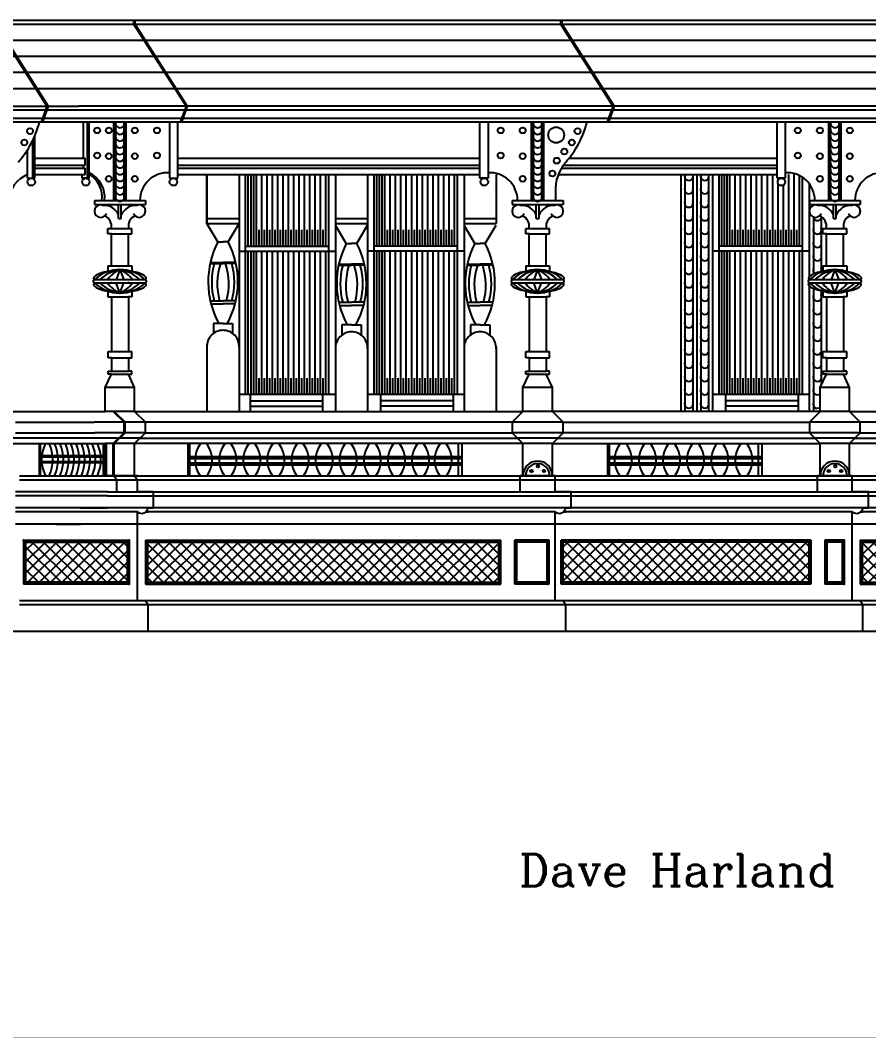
# Model space of a CAD drawing. Extents: x -1098 to 117, y 0 to 1563.
# Drawn here: x -496.6 to -179.8, y 119.2 to 499 of the extents above; entities that cross this region are included whole.
import ezdxf
from ezdxf.enums import TextEntityAlignment as Align

# ---------------------------------------------------------------- set-up
doc = ezdxf.new("R2010")
doc.units = 0
doc.header["$LTSCALE"] = 48
doc.header["$MEASUREMENT"] = 0
doc.layers.get('0').update_dxf_attribs({"linetype": 'CONTINUOUS'})
doc.layers.add('19', color=7, linetype='CONTINUOUS')
doc.layers.add('24', color=7, linetype='CONTINUOUS')
doc.styles.get("Standard").update_dxf_attribs({"font": 'complex', "height": 12})

# ---------------------------------------------------------------- blocks, each defined once
blk = doc.blocks.new('1', base_point=(632.96, 214.95))
for centre, radius, start, end in [((632.54, 223.85), 8.91, 272.727, 308.3885), ((637.61, 217.41), 0.708, 309.9427, 56.7722)]:
    blk.add_arc(centre, radius, start, end)
blk = doc.blocks.new('*X0')
for p, q in [((593.25, 109.59), (604.91, 121.25)), ((593.25, 113.83), (600.67, 121.25)), ((593.25, 118.07), (596.43, 121.25)), ((606.51, 106.25), (593.25, 119.51)), ((594.15, 106.25), (609.15, 121.25)), ((610.76, 106.25), (595.76, 121.25)), ((598.4, 106.25), (613.4, 121.25)), ((615, 106.25), (600, 121.25)), ((602.64, 106.25), (617.64, 121.25)), ((619.24, 106.25), (604.24, 121.25)), ((606.88, 106.25), (621.88, 121.25)), ((623.48, 106.25), (608.48, 121.25)), ((611.12, 106.25), (626.12, 121.25)), ((627.73, 106.25), (612.73, 121.25)), ((615.37, 106.25), (630.37, 121.25)), ((631.97, 106.25), (616.97, 121.25)), ((619.61, 106.25), (631.25, 117.89)), ((631.25, 111.21), (621.21, 121.25)), ((631.25, 115.45), (625.45, 121.25)), ((631.25, 119.7), (629.7, 121.25)), ((602.27, 106.25), (593.25, 115.27)), ((598.03, 106.25), (593.25, 111.03)), ((623.85, 106.25), (631.25, 113.65)), ((593.79, 106.25), (593.25, 106.79)), ((628.09, 106.25), (631.25, 109.41))]:
    blk.add_line(p, q)
blk = doc.blocks.new('*X1')
for p, q in [((653.18, 106.25), (638.18, 121.25)), ((638.75, 108.42), (651.58, 121.25)), ((638.75, 112.66), (647.34, 121.25)), ((638.75, 116.91), (643.09, 121.25)), ((638.75, 121.15), (638.85, 121.25)), ((640.82, 106.25), (655.82, 121.25)), ((657.43, 106.25), (642.43, 121.25)), ((645.07, 106.25), (660.07, 121.25)), ((661.67, 106.25), (646.67, 121.25)), ((649.31, 106.25), (664.31, 121.25)), ((665.91, 106.25), (650.91, 121.25)), ((653.55, 106.25), (668.55, 121.25)), ((670.15, 106.25), (655.15, 121.25)), ((657.79, 106.25), (672.79, 121.25)), ((674.4, 106.25), (659.4, 121.25)), ((662.04, 106.25), (677.04, 121.25)), ((678.64, 106.25), (663.64, 121.25)), ((666.28, 106.25), (681.28, 121.25)), ((682.88, 106.25), (667.88, 121.25)), ((670.52, 106.25), (685.52, 121.25)), ((687.12, 106.25), (672.12, 121.25)), ((674.76, 106.25), (689.76, 121.25)), ((691.37, 106.25), (676.37, 121.25)), ((679.01, 106.25), (694.01, 121.25)), ((695.61, 106.25), (680.61, 121.25)), ((683.25, 106.25), (698.25, 121.25)), ((699.85, 106.25), (684.85, 121.25)), ((687.49, 106.25), (702.49, 121.25)), ((704.09, 106.25), (689.09, 121.25)), ((691.73, 106.25), (706.73, 121.25)), ((708.34, 106.25), (693.34, 121.25)), ((695.98, 106.25), (710.98, 121.25)), ((712.58, 106.25), (697.58, 121.25)), ((700.22, 106.25), (715.22, 121.25)), ((716.82, 106.25), (701.82, 121.25)), ((704.46, 106.25), (719.46, 121.25)), ((721.06, 106.25), (706.06, 121.25)), ((708.7, 106.25), (723.7, 121.25)), ((725.31, 106.25), (710.31, 121.25)), ((712.95, 106.25), (727.95, 121.25)), ((729.55, 106.25), (714.55, 121.25)), ((717.19, 106.25), (732.19, 121.25)), ((733.79, 106.25), (718.79, 121.25)), ((721.43, 106.25), (736.43, 121.25)), ((738.04, 106.25), (723.04, 121.25)), ((725.68, 106.25), (740.68, 121.25)), ((742.28, 106.25), (727.28, 121.25)), ((729.92, 106.25), (744.92, 121.25)), ((746.52, 106.25), (731.52, 121.25)), ((734.16, 106.25), (749.16, 121.25)), ((750.76, 106.25), (735.76, 121.25)), ((738.4, 106.25), (753.4, 121.25)), ((755.01, 106.25), (740.01, 121.25)), ((742.65, 106.25), (757.65, 121.25)), ((759.25, 106.25), (744.25, 121.25)), ((746.89, 106.25), (761.89, 121.25)), ((763.49, 106.25), (748.49, 121.25)), ((751.13, 106.25), (766.13, 121.25)), ((767.73, 106.25), (752.73, 121.25)), ((755.37, 106.25), (770.37, 121.25)), ((770, 108.23), (756.98, 121.25)), ((770, 112.47), (761.22, 121.25)), ((770, 116.71), (765.46, 121.25)), ((770, 120.95), (769.7, 121.25)), ((648.94, 106.25), (638.75, 116.44)), ((759.62, 106.25), (770, 116.63)), ((644.7, 106.25), (638.75, 112.2)), ((763.86, 106.25), (770, 112.39)), ((640.45, 106.25), (638.75, 107.95)), ((768.1, 106.25), (770, 108.15))]:
    blk.add_line(p, q)
blk = doc.blocks.new('*X2')
for p, q in [((793.56, 106.25), (808.56, 121.25)), ((794, 110.93), (804.32, 121.25)), ((794, 115.18), (800.07, 121.25)), ((794, 119.42), (795.83, 121.25)), ((805.92, 106.25), (794, 118.17)), ((810.16, 106.25), (795.16, 121.25)), ((797.8, 106.25), (812.8, 121.25)), ((814.4, 106.25), (799.4, 121.25)), ((802.04, 106.25), (817.04, 121.25)), ((818.65, 106.25), (803.65, 121.25)), ((806.29, 106.25), (821.29, 121.25)), ((822.89, 106.25), (807.89, 121.25)), ((810.53, 106.25), (825.53, 121.25)), ((827.13, 106.25), (812.13, 121.25)), ((814.77, 106.25), (829.77, 121.25)), ((831.37, 106.25), (816.37, 121.25)), ((819.01, 106.25), (834.01, 121.25)), ((835.62, 106.25), (820.62, 121.25)), ((823.26, 106.25), (838.26, 121.25)), ((839.86, 106.25), (824.86, 121.25)), ((827.5, 106.25), (842.5, 121.25)), ((844.1, 106.25), (829.1, 121.25)), ((831.74, 106.25), (846.74, 121.25)), ((848.34, 106.25), (833.34, 121.25)), ((835.98, 106.25), (850.98, 121.25)), ((852.59, 106.25), (837.59, 121.25)), ((840.23, 106.25), (855.23, 121.25)), ((856.83, 106.25), (841.83, 121.25)), ((844.47, 106.25), (859.47, 121.25)), ((861.07, 106.25), (846.07, 121.25)), ((848.71, 106.25), (863.71, 121.25)), ((865.31, 106.25), (850.31, 121.25)), ((852.95, 106.25), (867.95, 121.25)), ((869.56, 106.25), (854.56, 121.25)), ((857.2, 106.25), (872.2, 121.25)), ((873.8, 106.25), (858.8, 121.25)), ((861.44, 106.25), (876.44, 121.25)), ((878.04, 106.25), (863.04, 121.25)), ((865.68, 106.25), (880.68, 121.25)), ((882.29, 106.25), (867.29, 121.25)), ((869.93, 106.25), (884.93, 121.25)), ((886.53, 106.25), (871.53, 121.25)), ((874.17, 106.25), (885.81, 117.89)), ((885.81, 111.21), (875.77, 121.25)), ((885.81, 115.45), (880.01, 121.25)), ((885.81, 119.69), (884.26, 121.25)), ((801.68, 106.25), (794, 113.93)), ((878.41, 106.25), (885.81, 113.65)), ((797.43, 106.25), (794, 109.68)), ((882.65, 106.25), (885.81, 109.41))]:
    blk.add_line(p, q)
blk = doc.blocks.new('*X3')
for p, q in [((920.47, 106.25), (905.47, 121.25)), ((905.75, 108.13), (918.87, 121.25)), ((905.75, 112.38), (914.62, 121.25)), ((905.75, 116.62), (910.38, 121.25)), ((905.75, 120.86), (906.14, 121.25)), ((908.11, 106.25), (923.11, 121.25)), ((924.71, 106.25), (909.71, 121.25)), ((912.35, 106.25), (927.35, 121.25)), ((928.95, 106.25), (913.95, 121.25)), ((916.59, 106.25), (931.59, 121.25)), ((933.2, 106.25), (918.2, 121.25)), ((920.84, 106.25), (935.84, 121.25)), ((937.44, 106.25), (922.44, 121.25)), ((925.08, 106.25), (940.08, 121.25)), ((941.68, 106.25), (926.68, 121.25)), ((929.32, 106.25), (944.32, 121.25)), ((945.92, 106.25), (930.92, 121.25)), ((933.56, 106.25), (948.56, 121.25)), ((950.17, 106.25), (935.17, 121.25)), ((937.81, 106.25), (952.81, 121.25)), ((954.41, 106.25), (939.41, 121.25)), ((942.05, 106.25), (957.05, 121.25)), ((958.65, 106.25), (943.65, 121.25)), ((946.29, 106.25), (961.29, 121.25)), ((962.9, 106.25), (947.9, 121.25)), ((950.54, 106.25), (965.54, 121.25)), ((967.14, 106.25), (952.14, 121.25)), ((954.78, 106.25), (969.78, 121.25)), ((971.38, 106.25), (956.38, 121.25)), ((959.02, 106.25), (974.02, 121.25)), ((975.62, 106.25), (960.62, 121.25)), ((963.26, 106.25), (978.26, 121.25)), ((979.87, 106.25), (964.87, 121.25)), ((967.51, 106.25), (982.51, 121.25)), ((982.33, 108.03), (969.11, 121.25)), ((982.33, 112.27), (973.35, 121.25)), ((982.33, 116.52), (977.59, 121.25)), ((982.33, 120.76), (981.84, 121.25)), ((916.23, 106.25), (905.75, 116.73)), ((971.75, 106.25), (982.33, 116.83)), ((911.98, 106.25), (905.75, 112.48)), ((975.99, 106.25), (982.33, 112.59)), ((907.74, 106.25), (905.75, 108.24)), ((980.23, 106.25), (982.33, 108.34))]:
    blk.add_line(p, q)
blk = doc.blocks.new('CAR8')
at = {"layer": '19'}
for p, q in [((675.45, 231.76), (675.45, 258.49)), ((676.45, 231.76), (676.45, 258.49)), ((677.45, 231.76), (677.45, 258.49)), ((678.45, 231.76), (678.45, 258.49)), ((679.45, 231.76), (679.45, 258.49)), ((681.45, 231.76), (681.45, 258.49)), ((683.45, 231.76), (683.45, 258.49)), ((685.45, 231.76), (685.45, 258.49)), ((687.45, 231.76), (687.45, 258.49)), ((689.45, 231.76), (689.45, 258.49)), ((691.45, 231.76), (691.45, 258.49)), ((693.45, 231.76), (693.45, 258.49)), ((695.45, 231.76), (695.45, 258.49)), ((697.45, 231.76), (697.45, 258.49)), ((699.45, 231.76), (699.45, 258.49)), ((701.45, 231.76), (701.45, 258.49)), ((703.45, 231.76), (703.45, 258.49)), ((705.45, 231.76), (705.45, 258.49)), ((723.45, 231.76), (723.45, 258.49)), ((724.45, 231.76), (724.45, 258.49)), ((725.45, 231.76), (725.45, 258.49)), ((726.45, 231.76), (726.45, 258.49)), ((727.45, 231.76), (727.45, 258.49)), ((729.45, 231.76), (729.45, 258.49)), ((731.45, 231.76), (731.45, 258.49)), ((733.45, 231.76), (733.45, 258.49)), ((735.45, 231.76), (735.45, 258.49)), ((737.45, 231.76), (737.45, 258.49)), ((739.45, 231.76), (739.45, 258.49)), ((741.45, 231.76), (741.45, 258.49)), ((743.45, 231.76), (743.45, 258.49)), ((745.45, 231.76), (745.45, 258.49)), ((747.45, 231.76), (747.45, 258.49)), ((749.45, 231.76), (749.45, 258.49)), ((751.45, 231.76), (751.45, 258.49)), ((753.45, 231.76), (753.45, 258.49)), ((852.28, 231.76), (852.28, 258.49)), ((853.28, 231.76), (853.28, 258.49)), ((854.28, 231.76), (854.28, 258.49)), ((855.28, 231.76), (855.28, 258.49)), ((856.28, 231.76), (856.28, 258.49)), ((858.28, 231.76), (858.28, 258.49)), ((860.28, 231.76), (860.28, 258.49)), ((862.28, 231.76), (862.28, 258.49)), ((864.28, 231.76), (864.28, 258.49)), ((866.28, 231.76), (866.28, 258.49)), ((868.28, 231.76), (868.28, 258.49)), ((870.28, 231.76), (870.28, 258.49)), ((872.28, 231.76), (872.28, 258.49)), ((878.28, 231.76), (878.28, 258.49)), ((880.28, 231.76), (880.28, 258.49)), ((874.28, 256.35), (874.28, 257.11)), ((874.28, 231.76), (874.28, 255.08)), ((876.28, 256.92), (876.28, 257.11)), ((876.28, 231.76), (876.28, 254.5)), ((882.28, 231.76), (882.28, 258.05)), ((676.45, 231.76), (676.45, 237.76)), ((678.45, 231.76), (678.45, 237.76)), ((680.45, 231.76), (680.45, 237.76)), ((682.45, 231.76), (682.45, 237.76)), ((684.45, 231.76), (684.45, 237.76)), ((686.45, 231.76), (686.45, 237.76)), ((688.45, 231.76), (688.45, 237.76)), ((690.45, 231.76), (690.45, 237.76)), ((692.45, 231.76), (692.45, 237.76)), ((694.45, 231.76), (694.45, 237.76)), ((696.45, 231.76), (696.45, 237.76)), ((698.45, 231.76), (698.45, 237.76)), ((700.45, 231.76), (700.45, 237.76)), ((702.45, 231.76), (702.45, 237.76)), ((704.45, 231.76), (704.45, 237.76)), ((724.45, 231.76), (724.45, 237.76)), ((726.45, 231.76), (726.45, 237.76)), ((728.45, 231.76), (728.45, 237.76)), ((730.45, 231.76), (730.45, 237.76)), ((732.45, 231.76), (732.45, 237.76)), ((734.45, 231.76), (734.45, 237.76)), ((736.45, 231.76), (736.45, 237.76)), ((738.45, 231.76), (738.45, 237.76)), ((740.45, 231.76), (740.45, 237.76)), ((742.45, 231.76), (742.45, 237.76)), ((744.45, 231.76), (744.45, 237.76)), ((746.45, 231.76), (746.45, 237.76)), ((748.45, 231.76), (748.45, 237.76)), ((750.45, 231.76), (750.45, 237.76)), ((752.45, 231.76), (752.45, 237.76)), ((853.28, 231.76), (853.28, 237.76)), ((855.28, 231.76), (855.28, 237.76)), ((857.28, 231.76), (857.28, 237.76)), ((859.28, 231.76), (859.28, 237.76)), ((861.28, 231.76), (861.28, 237.76)), ((863.28, 231.76), (863.28, 237.76)), ((865.28, 231.76), (865.28, 237.76)), ((867.28, 231.76), (867.28, 237.76)), ((869.28, 231.76), (869.28, 237.76)), ((871.28, 231.76), (871.28, 237.76)), ((873.28, 231.76), (873.28, 237.76)), ((875.28, 231.76), (875.28, 237.76)), ((877.28, 231.76), (877.28, 237.76)), ((879.28, 231.76), (879.28, 237.76)), ((881.28, 231.76), (881.28, 237.76)), ((675.45, 176.45), (675.45, 229.79)), ((676.45, 176.45), (676.45, 229.79)), ((677.45, 176.45), (677.45, 229.79)), ((678.45, 176.45), (678.45, 229.79)), ((679.45, 176.45), (679.45, 229.79)), ((681.45, 176.45), (681.45, 229.79)), ((683.45, 176.45), (683.45, 229.79)), ((685.45, 176.45), (685.45, 229.79)), ((687.45, 176.45), (687.45, 229.79)), ((689.45, 176.45), (689.45, 229.79)), ((691.45, 176.45), (691.45, 229.79)), ((693.45, 176.45), (693.45, 229.79)), ((695.45, 176.45), (695.45, 229.79)), ((697.45, 176.45), (697.45, 229.79)), ((699.45, 176.45), (699.45, 229.79)), ((701.45, 176.45), (701.45, 229.79)), ((703.45, 176.45), (703.45, 229.79)), ((705.45, 176.45), (705.45, 229.79)), ((723.45, 176.45), (723.45, 229.79)), ((724.45, 176.45), (724.45, 229.79)), ((725.45, 176.45), (725.45, 229.79)), ((726.45, 176.45), (726.45, 229.79)), ((727.45, 176.45), (727.45, 229.79)), ((729.45, 176.45), (729.45, 229.79)), ((731.45, 176.45), (731.45, 229.79)), ((733.45, 176.45), (733.45, 229.79)), ((735.45, 176.45), (735.45, 229.79)), ((737.45, 176.45), (737.45, 229.79)), ((739.45, 176.45), (739.45, 229.79)), ((741.45, 176.45), (741.45, 229.79)), ((743.45, 176.45), (743.45, 229.79)), ((745.45, 176.45), (745.45, 229.79)), ((747.45, 176.45), (747.45, 229.79)), ((749.45, 176.45), (749.45, 229.79)), ((751.45, 176.45), (751.45, 229.79)), ((753.45, 176.45), (753.45, 229.79)), ((852.28, 176.45), (852.28, 229.79)), ((853.28, 176.45), (853.28, 229.79)), ((854.28, 176.45), (854.28, 229.79)), ((855.28, 176.45), (855.28, 229.79)), ((856.28, 176.45), (856.28, 229.79)), ((858.28, 176.45), (858.28, 229.79)), ((860.28, 176.45), (860.28, 229.79)), ((862.28, 176.45), (862.28, 229.79)), ((864.28, 176.45), (864.28, 229.79)), ((866.28, 176.45), (866.28, 229.79)), ((868.28, 176.45), (868.28, 229.79)), ((870.28, 176.45), (870.28, 229.79)), ((872.28, 176.45), (872.28, 229.79)), ((874.28, 176.45), (874.28, 229.79)), ((876.28, 176.45), (876.28, 229.79)), ((878.28, 176.45), (878.28, 229.79)), ((880.28, 176.45), (880.28, 229.79)), ((882.28, 176.45), (882.28, 229.79)), ((676.45, 176.45), (676.45, 182.45)), ((678.45, 176.45), (678.45, 182.45)), ((680.45, 176.45), (680.45, 182.45)), ((682.45, 176.45), (682.45, 182.45)), ((684.45, 176.45), (684.45, 182.45)), ((686.45, 176.45), (686.45, 182.45)), ((688.45, 176.45), (688.45, 182.45)), ((690.45, 176.45), (690.45, 182.45)), ((692.45, 176.45), (692.45, 182.45)), ((694.45, 176.45), (694.45, 182.45)), ((696.45, 176.45), (696.45, 182.45)), ((698.45, 176.45), (698.45, 182.45)), ((700.45, 176.45), (700.45, 182.45)), ((702.45, 176.45), (702.45, 182.45)), ((704.45, 176.45), (704.45, 182.45)), ((724.45, 176.45), (724.45, 182.45)), ((726.45, 176.45), (726.45, 182.45)), ((728.45, 176.45), (728.45, 182.45)), ((730.45, 176.45), (730.45, 182.45)), ((732.45, 176.45), (732.45, 182.45)), ((734.45, 176.45), (734.45, 182.45)), ((736.45, 176.45), (736.45, 182.45)), ((738.45, 176.45), (738.45, 182.45)), ((740.45, 176.45), (740.45, 182.45)), ((742.45, 176.45), (742.45, 182.45)), ((744.45, 176.45), (744.45, 182.45)), ((746.45, 176.45), (746.45, 182.45)), ((748.45, 176.45), (748.45, 182.45)), ((750.45, 176.45), (750.45, 182.45)), ((752.45, 176.45), (752.45, 182.45)), ((853.28, 176.45), (853.28, 182.45)), ((855.28, 176.45), (855.28, 182.45)), ((857.28, 176.45), (857.28, 182.45)), ((859.28, 176.45), (859.28, 182.45)), ((861.28, 176.45), (861.28, 182.45)), ((863.28, 176.45), (863.28, 182.45)), ((865.28, 176.45), (865.28, 182.45)), ((867.28, 176.45), (867.28, 182.45)), ((869.28, 176.45), (869.28, 182.45)), ((871.28, 176.45), (871.28, 182.45)), ((873.28, 176.45), (873.28, 182.45)), ((875.28, 176.45), (875.28, 182.45)), ((877.28, 176.45), (877.28, 182.45)), ((879.28, 176.45), (879.28, 182.45)), ((881.28, 176.45), (881.28, 182.45))]:
    blk.add_line(p, q, dxfattribs=at)
blk = doc.blocks.new('CAR9')
at = {"layer": '24'}
for p, q in [((1056.78, 308.5), (548.25, 308.5)), ((1056.78, 302.5), (560.44, 302.5)), ((1056.78, 296.5), (569.25, 296.5)), ((1056.78, 290.5), (576.2, 290.5))]:
    blk.add_line(p, q, dxfattribs=at)
blk = doc.blocks.new('CARSON2')
for name in ['CAR9', 'CAR8']:
    blk.add_blockref(name, (0, 0))

msp = doc.modelspace()

# ---------------------------------------------------------------- linework, layer by layer
for p, q in [((-31.13, 498.95), (-565.88, 498.95)), ((-31.13, 497.45), (-564.8, 497.45)), ((-506.11, 497.45), (-486.67, 466.95)), ((-505.62, 497.45), (-486.19, 466.95)), ((-454.17, 497.45), (-454.17, 498.95)), ((-454.17, 497.45), (-434.74, 466.95)), ((-453.69, 497.45), (-453.69, 498.95)), ((-453.69, 497.45), (-434.26, 466.95)), ((-294.72, 497.45), (-294.72, 498.95)), ((-294.72, 497.45), (-275.29, 466.95)), ((-294.23, 497.45), (-294.23, 498.95)), ((-294.23, 497.45), (-274.8, 466.95)), ((-508.39, 465.59), (-31.63, 465.59)), ((-507.42, 466.95), (-474.75, 466.95)), ((-486.67, 466.95), (-488.86, 460.95)), ((-486.19, 466.95), (-488.38, 460.95)), ((-31.13, 466.95), (-474.75, 466.95)), ((-434.74, 466.95), (-436.93, 460.95)), ((-434.26, 466.95), (-436.44, 460.95)), ((-275.29, 466.95), (-277.47, 460.95)), ((-274.8, 466.95), (-276.99, 460.95)), ((-510.19, 462.45), (-32.77, 462.45)), ((-482.37, 460.95), (-509.49, 460.95)), ((-318.92, 460.95), (-482.37, 460.95)), ((-473, 447.56), (-473, 460.95)), ((-471.62, 460.95), (-471.62, 440.07)), ((-470.91, 440.07), (-470.91, 460.95)), ((-461.7, 431.74), (-461.7, 460.95)), ((-461, 431.74), (-461, 460.95)), ((-457.84, 431.74), (-457.84, 460.95)), ((-457.13, 431.74), (-457.13, 460.95)), ((-457.13, 431.74), (-457.13, 460.95)), ((-440.89, 460.95), (-440.89, 440.07)), ((-437.83, 440.07), (-437.83, 460.95)), ((-325.01, 440.07), (-325.01, 460.95)), ((-33.32, 460.95), (-323.84, 460.95)), ((-321.95, 460.95), (-321.95, 440.07)), ((-305.7, 431.74), (-305.7, 460.95)), ((-305, 431.74), (-305, 460.95)), ((-301.84, 431.74), (-301.84, 460.95)), ((-301.13, 431.74), (-301.13, 460.95)), ((-214.01, 440.07), (-214.01, 460.95)), ((-210.95, 460.95), (-210.95, 440.07)), ((-194.7, 431.74), (-194.7, 460.95)), ((-194, 431.74), (-194, 460.95)), ((-190.84, 431.74), (-190.84, 460.95)), ((-190.13, 431.74), (-190.13, 460.95)), ((-491.16, 440.07), (-491.16, 455.93)), ((-492.04, 454.02), (-492.04, 440.07)), ((-493.93, 440.07), (-493.93, 450.66)), ((-491.16, 447.56), (-472.37, 447.56)), ((-491.16, 444.94), (-473.52, 444.94)), ((-473.52, 444.94), (-472.37, 444.94)), ((-473, 443.78), (-473, 444.94)), ((-472.37, 444.94), (-472.37, 447.56)), ((-437.83, 447.56), (-325.01, 447.56)), ((-437.83, 444.94), (-436.98, 444.94)), ((-437.83, 444.94), (-325.01, 444.94)), ((-293.79, 444.94), (-214.01, 444.94)), ((-291.65, 447.56), (-214.01, 447.56)), ((-491.16, 443.78), (-472.37, 443.78)), ((-491.16, 441.44), (-473.52, 441.44)), ((-473.52, 440.07), (-473.52, 441.44)), ((-473.52, 441.44), (-472.37, 441.44)), ((-472.37, 441.44), (-472.37, 443.78)), ((-437.83, 443.78), (-325.01, 443.78)), ((-437.83, 441.44), (-436.98, 441.44)), ((-437.83, 441.44), (-325.01, 441.44)), ((-426.92, 441.44), (-426.92, 423.14)), ((-426.92, 423.14), (-426.92, 441.44)), ((-414.92, 441.44), (-414.92, 352.95)), ((-412.47, 359.4), (-412.47, 441.44)), ((-381.37, 359.4), (-381.37, 441.44)), ((-378.92, 441.44), (-378.92, 352.95)), ((-366.92, 441.44), (-366.92, 352.95)), ((-364.47, 359.4), (-364.47, 441.44)), ((-333.37, 359.4), (-333.37, 441.44)), ((-330.92, 441.44), (-330.92, 352.95)), ((-318.92, 441.44), (-318.92, 423.14)), ((-295.67, 441.44), (-214.01, 441.44)), ((-294.54, 443.78), (-214.01, 443.78)), ((-249.92, 441.44), (-249.92, 352.95)), ((-248.42, 441.44), (-248.42, 352.95)), ((-245.5, 441.44), (-245.5, 352.95)), ((-244, 441.44), (-244, 352.95)), ((-242.5, 441.44), (-242.5, 352.95)), ((-239.58, 441.44), (-239.58, 352.95)), ((-238.08, 441.44), (-238.08, 352.95)), ((-235.63, 359.4), (-235.63, 441.44)), ((-493.93, 440.07), (-491.16, 440.07)), ((-471.62, 440.07), (-473.52, 440.07)), ((-471.62, 440.07), (-470.91, 440.07)), ((-440.89, 440.07), (-437.83, 440.07)), ((-321.95, 440.07), (-325.01, 440.07)), ((-210.95, 440.07), (-214.01, 440.07)), ((-204.53, 359.4), (-204.53, 440.37)), ((-202.08, 438.11), (-202.08, 402.06)), ((-296.75, 436.39), (-296.75, 431.74)), ((-468.92, 431.74), (-449.92, 431.74)), ((-468.92, 431.74), (-468.92, 430.24)), ((-468.92, 430.24), (-449.92, 430.24)), ((-459.94, 425.01), (-459.94, 430.24)), ((-458.9, 425.01), (-458.9, 430.24)), ((-449.92, 431.74), (-449.92, 430.24)), ((-312.92, 431.74), (-312.92, 430.24)), ((-312.92, 431.74), (-293.92, 431.74)), ((-312.92, 430.24), (-293.92, 430.24)), ((-303.94, 425.01), (-303.94, 430.24)), ((-302.9, 425.01), (-302.9, 430.24)), ((-293.92, 431.74), (-293.92, 430.24)), ((-201.92, 431.74), (-182.92, 431.74)), ((-201.92, 431.74), (-201.92, 430.24)), ((-201.92, 430.24), (-182.92, 430.24)), ((-192.94, 425.01), (-192.94, 430.24)), ((-191.9, 425.01), (-191.9, 430.24)), ((-182.92, 431.74), (-182.92, 430.24)), ((-200.42, 425.56), (-200.42, 404.26)), ((-197.5, 425.65), (-197.5, 404.95)), ((-459.94, 425.01), (-458.9, 425.01)), ((-426.92, 424.95), (-414.92, 424.95)), ((-426.92, 423.14), (-414.92, 423.14)), ((-422.88, 416.28), (-426.92, 423.14)), ((-418.96, 416.28), (-414.92, 423.14)), ((-378.92, 424.95), (-366.92, 424.95)), ((-378.92, 423.14), (-366.92, 423.14)), ((-374.88, 415.71), (-378.92, 422.56)), ((-370.96, 415.71), (-366.92, 422.56)), ((-330.92, 424.95), (-318.92, 424.95)), ((-330.92, 423.14), (-318.92, 423.14)), ((-326.88, 415.71), (-330.92, 422.56)), ((-322.96, 415.71), (-318.92, 422.56)), ((-303.94, 425.01), (-302.9, 425.01)), ((-192.94, 425.01), (-191.9, 425.01)), ((-463.88, 419.26), (-463.88, 421.24)), ((-463.88, 421.24), (-454.96, 421.24)), ((-462.59, 419.26), (-463.88, 419.26)), ((-462.59, 407.26), (-462.59, 419.26)), ((-462.59, 419.26), (-456.25, 419.26)), ((-456.25, 407.26), (-456.25, 419.26)), ((-456.25, 419.26), (-454.96, 419.26)), ((-454.96, 419.26), (-454.96, 421.24)), ((-307.88, 421.24), (-298.96, 421.24)), ((-307.88, 419.26), (-307.88, 421.24)), ((-306.59, 419.26), (-307.88, 419.26)), ((-306.59, 419.26), (-300.25, 419.26)), ((-306.59, 407.26), (-306.59, 419.26)), ((-300.25, 419.26), (-298.96, 419.26)), ((-300.25, 407.26), (-300.25, 419.26)), ((-298.96, 419.26), (-298.96, 421.24)), ((-196.88, 419.26), (-196.88, 421.24)), ((-196.88, 421.24), (-187.96, 421.24)), ((-195.59, 419.26), (-196.88, 419.26)), ((-195.59, 407.26), (-195.59, 419.26)), ((-195.59, 419.26), (-189.25, 419.26)), ((-189.25, 407.26), (-189.25, 419.26)), ((-189.25, 419.26), (-187.96, 419.26)), ((-187.96, 419.26), (-187.96, 421.24)), ((-422.88, 416.28), (-420.92, 416.28)), ((-418.96, 416.28), (-420.92, 416.28)), ((-412.47, 414.71), (-381.37, 414.71)), ((-374.88, 415.71), (-372.92, 415.71)), ((-370.96, 415.71), (-372.92, 415.71)), ((-333.37, 414.71), (-364.47, 414.71)), ((-326.88, 415.71), (-324.92, 415.71)), ((-322.96, 415.71), (-324.92, 415.71)), ((-204.53, 414.71), (-235.63, 414.71)), ((-414.92, 412.74), (-378.92, 412.74)), ((-330.92, 412.74), (-366.92, 412.74)), ((-202.08, 412.74), (-238.08, 412.74)), ((-463.88, 407.26), (-463.88, 405.18)), ((-463.88, 407.26), (-454.96, 407.26)), ((-454.96, 407.26), (-454.96, 405.18)), ((-425.77, 408.14), (-420.92, 408.14)), ((-425.69, 408.52), (-420.92, 408.52)), ((-416.15, 408.52), (-420.92, 408.52)), ((-416.07, 408.14), (-420.92, 408.14)), ((-377.77, 407.56), (-372.92, 407.56)), ((-377.69, 407.94), (-372.92, 407.94)), ((-368.15, 407.94), (-372.92, 407.94)), ((-368.07, 407.56), (-372.92, 407.56)), ((-329.77, 407.56), (-324.92, 407.56)), ((-329.69, 407.94), (-324.92, 407.94)), ((-320.15, 407.94), (-324.92, 407.94)), ((-320.07, 407.56), (-324.92, 407.56)), ((-307.88, 407.26), (-298.96, 407.26)), ((-307.88, 407.26), (-307.88, 405.18)), ((-298.96, 407.26), (-298.96, 405.18)), ((-196.88, 407.26), (-196.88, 405.18)), ((-196.88, 407.26), (-187.96, 407.26)), ((-187.96, 407.26), (-187.96, 405.18)), ((-459.42, 405.92), (-460.83, 402.13)), ((-459.42, 405.92), (-458, 402.13)), ((-303.42, 405.92), (-304.83, 402.13)), ((-303.42, 405.92), (-302, 402.13)), ((-192.42, 405.92), (-193.83, 402.13)), ((-192.42, 405.92), (-191, 402.13)), ((-449.92, 402.13), (-468.92, 402.13)), ((-468.92, 400.95), (-449.92, 400.95)), ((-459.42, 397.16), (-460.83, 400.95)), ((-459.42, 397.16), (-458, 400.95)), ((-293.92, 402.13), (-312.92, 402.13)), ((-312.92, 400.95), (-293.92, 400.95)), ((-303.42, 397.16), (-304.83, 400.95)), ((-303.42, 397.16), (-302, 400.95)), ((-202.08, 401.03), (-202.08, 352.95)), ((-182.92, 402.13), (-201.92, 402.13)), ((-201.92, 400.95), (-182.92, 400.95)), ((-200.42, 398.91), (-200.42, 352.95)), ((-192.42, 397.16), (-193.83, 400.95)), ((-192.42, 397.16), (-191, 400.95)), ((-463.88, 397.9), (-463.88, 395.73)), ((-463.88, 395.73), (-462.59, 395.73)), ((-462.59, 395.73), (-456.25, 395.73)), ((-462.59, 395.73), (-462.59, 375.35)), ((-454.96, 395.73), (-456.25, 395.73)), ((-456.25, 395.73), (-456.25, 375.35)), ((-454.96, 397.9), (-454.96, 395.73)), ((-307.88, 397.9), (-307.88, 395.73)), ((-307.88, 395.73), (-306.59, 395.73)), ((-306.59, 395.73), (-306.59, 375.35)), ((-306.59, 395.73), (-300.25, 395.73)), ((-300.25, 395.73), (-300.25, 375.35)), ((-298.96, 395.73), (-300.25, 395.73)), ((-298.96, 397.9), (-298.96, 395.73)), ((-197.5, 398.13), (-197.5, 362.81)), ((-196.88, 397.9), (-196.88, 395.73)), ((-196.88, 395.73), (-195.59, 395.73)), ((-195.59, 395.73), (-189.25, 395.73)), ((-195.59, 395.73), (-195.59, 375.35)), ((-187.96, 395.73), (-189.25, 395.73)), ((-189.25, 395.73), (-189.25, 375.35)), ((-187.96, 397.9), (-187.96, 395.73)), ((-425.69, 394.28), (-420.92, 394.28)), ((-425.42, 393.13), (-420.92, 393.13)), ((-416.14, 394.28), (-420.92, 394.28)), ((-416.42, 393.13), (-420.92, 393.13)), ((-377.69, 393.7), (-372.92, 393.7)), ((-377.42, 392.55), (-372.92, 392.55)), ((-368.14, 393.7), (-372.92, 393.7)), ((-368.42, 392.55), (-372.92, 392.55)), ((-329.69, 393.7), (-324.92, 393.7)), ((-329.42, 392.55), (-324.92, 392.55)), ((-320.14, 393.7), (-324.92, 393.7)), ((-320.42, 392.55), (-324.92, 392.55)), ((-420.92, 385.85), (-424.52, 385.85)), ((-424.52, 385.85), (-424.52, 382.05)), ((-420.92, 385.85), (-417.32, 385.85)), ((-417.32, 385.85), (-417.32, 382.05)), ((-376.52, 385.27), (-376.52, 381.47)), ((-372.92, 385.27), (-376.52, 385.27)), ((-372.92, 385.27), (-369.32, 385.27)), ((-369.32, 385.27), (-369.32, 381.47)), ((-328.52, 385.27), (-328.52, 381.47)), ((-324.92, 385.27), (-328.52, 385.27)), ((-324.92, 385.27), (-321.32, 385.27)), ((-321.32, 385.27), (-321.32, 381.47)), ((-426.92, 376.95), (-426.92, 352.95)), ((-318.92, 376.95), (-318.92, 352.95)), ((-463.87, 372.99), (-463.87, 375.35)), ((-463.87, 375.35), (-462.59, 375.35)), ((-462.59, 372.99), (-463.87, 372.99)), ((-462.59, 375.35), (-454.97, 375.35)), ((-462.59, 372.99), (-454.97, 372.99)), ((-462.59, 372.99), (-462.59, 368.04)), ((-456.25, 372.99), (-456.25, 368.04)), ((-454.97, 372.99), (-454.97, 375.35)), ((-307.87, 375.35), (-306.59, 375.35)), ((-307.87, 372.99), (-307.87, 375.35)), ((-306.59, 372.99), (-307.87, 372.99)), ((-306.59, 375.35), (-298.97, 375.35)), ((-306.59, 372.99), (-306.59, 368.04)), ((-306.59, 372.99), (-298.97, 372.99)), ((-300.25, 372.99), (-300.25, 368.04)), ((-298.97, 372.99), (-298.97, 375.35)), ((-196.87, 372.99), (-196.87, 375.35)), ((-196.87, 375.35), (-195.59, 375.35)), ((-195.59, 372.99), (-196.87, 372.99)), ((-195.59, 375.35), (-187.97, 375.35)), ((-195.59, 372.99), (-187.97, 372.99)), ((-195.59, 372.99), (-195.59, 368.04)), ((-189.25, 372.99), (-189.25, 368.04)), ((-187.97, 372.99), (-187.97, 375.35)), ((-464.91, 361.95), (-462.59, 366.86)), ((-463.87, 366.86), (-463.87, 368.04)), ((-463.87, 368.04), (-462.59, 368.04)), ((-462.59, 366.86), (-463.87, 366.86)), ((-462.59, 368.04), (-456.25, 368.04)), ((-462.59, 366.86), (-454.97, 366.86)), ((-454.97, 368.04), (-456.25, 368.04)), ((-453.93, 361.95), (-456.25, 366.86)), ((-454.97, 366.86), (-454.97, 368.04)), ((-308.91, 361.95), (-306.59, 366.86)), ((-307.87, 368.04), (-306.59, 368.04)), ((-307.87, 366.86), (-307.87, 368.04)), ((-306.59, 366.86), (-307.87, 366.86)), ((-306.59, 368.04), (-300.25, 368.04)), ((-306.59, 366.86), (-298.97, 366.86)), ((-298.97, 368.04), (-300.25, 368.04)), ((-297.93, 361.95), (-300.25, 366.86)), ((-298.97, 366.86), (-298.97, 368.04)), ((-197.91, 361.95), (-195.59, 366.86)), ((-196.87, 366.86), (-196.87, 368.04)), ((-196.87, 368.04), (-195.59, 368.04)), ((-195.59, 366.86), (-196.87, 366.86)), ((-195.59, 368.04), (-189.25, 368.04)), ((-195.59, 366.86), (-187.97, 366.86)), ((-187.97, 368.04), (-189.25, 368.04)), ((-186.93, 361.95), (-189.25, 366.86)), ((-187.97, 366.86), (-187.97, 368.04)), ((-464.91, 352.95), (-464.91, 361.95)), ((-453.93, 361.95), (-464.91, 361.95)), ((-453.93, 352.95), (-453.93, 361.95)), ((-297.93, 361.95), (-308.91, 361.95)), ((-308.91, 352.95), (-308.91, 361.95)), ((-297.93, 352.95), (-297.93, 361.95)), ((-197.91, 352.95), (-197.91, 361.95)), ((-186.93, 361.95), (-197.91, 361.95)), ((-186.93, 352.95), (-186.93, 361.95)), ((-414.92, 359.4), (-378.92, 359.4)), ((-410.83, 359.4), (-410.83, 352.95)), ((-383.73, 359.4), (-383.73, 352.95)), ((-366.92, 359.4), (-330.92, 359.4)), ((-362.1, 359.4), (-362.1, 352.95)), ((-335.01, 359.4), (-335.01, 352.95)), ((-238.08, 359.4), (-202.08, 359.4)), ((-233.27, 359.4), (-233.27, 352.95)), ((-206.17, 359.4), (-206.17, 352.95)), ((-410.83, 356.88), (-383.73, 356.88)), ((-410.83, 354.97), (-383.73, 354.97)), ((-335.01, 356.88), (-362.1, 356.88)), ((-335.01, 354.97), (-362.1, 354.97)), ((-206.17, 356.88), (-233.27, 356.88)), ((-206.17, 354.97), (-233.27, 354.97)), ((-502.42, 352.95), (-464.91, 352.95)), ((-453.93, 352.95), (-464.91, 352.95)), ((-461.9, 352.95), (-457.89, 348.95)), ((-461.53, 352.95), (-457.52, 348.95)), ((-453.93, 352.95), (-449.92, 348.95)), ((-453.93, 352.95), (-308.91, 352.95)), ((-308.91, 352.95), (-312.92, 348.95)), ((-297.93, 352.95), (-308.91, 352.95)), ((-297.93, 352.95), (-293.92, 348.95)), ((-197.91, 352.95), (-297.93, 352.95)), ((-197.91, 352.95), (-201.92, 348.95)), ((-186.93, 352.95), (-197.91, 352.95)), ((-186.93, 352.95), (-182.92, 348.95)), ((-186.93, 352.95), (-101.91, 352.95)), ((-498.41, 348.95), (-468.92, 348.95)), ((-449.92, 348.95), (-468.92, 348.95)), ((-457.89, 344.95), (-457.89, 348.95)), ((-457.52, 344.95), (-457.52, 348.95)), ((-449.92, 344.95), (-449.92, 348.95)), ((-312.92, 348.95), (-449.92, 348.95)), ((-312.92, 348.95), (-312.92, 344.95)), ((-293.92, 348.95), (-312.92, 348.95)), ((-293.92, 344.95), (-293.92, 348.95)), ((-293.92, 348.95), (-201.92, 348.95)), ((-182.92, 348.95), (-201.92, 348.95)), ((-201.92, 348.95), (-201.92, 344.95)), ((-182.92, 344.95), (-182.92, 348.95)), ((-105.92, 348.95), (-182.92, 348.95)), ((-466.91, 342.95), (-500.41, 342.95)), ((-498.41, 344.95), (-468.92, 344.95)), ((-449.92, 344.95), (-468.92, 344.95)), ((-451.92, 342.95), (-466.91, 342.95)), ((-457.89, 344.95), (-461.9, 340.95)), ((-457.52, 344.95), (-461.53, 340.95)), ((-449.92, 344.95), (-453.93, 340.95)), ((-451.92, 342.95), (-310.91, 342.95)), ((-449.92, 344.95), (-312.92, 344.95)), ((-308.91, 340.95), (-312.92, 344.95)), ((-293.92, 344.95), (-312.92, 344.95)), ((-295.92, 342.95), (-310.91, 342.95)), ((-293.92, 344.95), (-297.93, 340.95)), ((-295.92, 342.95), (-199.91, 342.95)), ((-201.92, 344.95), (-293.92, 344.95)), ((-182.92, 344.95), (-201.92, 344.95)), ((-197.91, 340.95), (-201.92, 344.95)), ((-184.92, 342.95), (-199.91, 342.95)), ((-182.92, 344.95), (-186.93, 340.95)), ((-184.92, 342.95), (-103.91, 342.95)), ((-182.92, 344.95), (-105.92, 344.95)), ((-502.42, 340.95), (-464.91, 340.95)), ((-489.47, 328.95), (-489.47, 340.95)), ((-489.09, 328.95), (-489.09, 340.95)), ((-465.61, 328.95), (-465.61, 340.95)), ((-465.23, 328.95), (-465.23, 340.95)), ((-453.93, 340.95), (-464.91, 340.95)), ((-464.48, 328.95), (-464.48, 340.95)), ((-461.9, 328.95), (-461.9, 340.95)), ((-461.53, 328.95), (-461.53, 340.95)), ((-453.93, 328.95), (-453.93, 340.95)), ((-308.91, 340.95), (-453.93, 340.95)), ((-433.96, 328.95), (-433.96, 340.95)), ((-433.35, 328.95), (-433.35, 340.95)), ((-332.94, 328.95), (-332.94, 340.95)), ((-331.63, 328.95), (-331.63, 340.95)), ((-297.93, 340.95), (-308.91, 340.95)), ((-308.91, 328.95), (-308.91, 340.95)), ((-297.93, 328.95), (-297.93, 340.95)), ((-297.93, 340.95), (-197.91, 340.95)), ((-277.25, 328.95), (-277.25, 340.95)), ((-276.64, 328.95), (-276.64, 340.95)), ((-220.9, 328.95), (-220.9, 340.95)), ((-219.59, 328.95), (-219.59, 340.95)), ((-197.91, 328.95), (-197.91, 340.95)), ((-186.93, 340.95), (-197.91, 340.95)), ((-186.93, 328.95), (-186.93, 340.95)), ((-101.91, 340.95), (-186.93, 340.95)), ((-488.64, 336.52), (-465.61, 336.52)), ((-488.64, 336.07), (-465.61, 336.07)), ((-488.64, 334.32), (-465.61, 334.32)), ((-433.96, 336.17), (-331.63, 336.17)), ((-433.96, 335.39), (-331.63, 335.39)), ((-277.25, 336.17), (-219.59, 336.17)), ((-277.25, 335.39), (-219.59, 335.39)), ((-488.64, 333.87), (-465.61, 333.87)), ((-433.96, 333.81), (-331.63, 333.81)), ((-433.96, 333.02), (-331.63, 333.02)), ((-277.25, 333.81), (-219.59, 333.81)), ((-277.25, 333.02), (-219.59, 333.02)), ((-496.92, 328.95), (-53.92, 328.95)), ((-496.92, 327.45), (-408.61, 327.45)), ((-452.92, 328.95), (-465.92, 328.95)), ((-461.53, 328.95), (-460.52, 327.45)), ((-460.52, 322.95), (-460.52, 327.45)), ((-453.93, 328.95), (-452.92, 327.45)), ((-452.92, 322.95), (-452.92, 327.45)), ((-408.61, 327.45), (-53.92, 327.45)), ((-296.92, 328.95), (-309.92, 328.95)), ((-309.92, 322.95), (-309.92, 328.95)), ((-296.92, 322.95), (-296.92, 328.95)), ((-296.92, 322.95), (-296.92, 328.95)), ((-198.92, 322.95), (-198.92, 328.95)), ((-185.92, 328.95), (-198.92, 328.95)), ((-185.92, 322.95), (-185.92, 328.95)), ((-464.07, 322.95), (-498.42, 322.95)), ((-464.07, 322.95), (-53.92, 322.95)), ((-446.92, 322.95), (-452.92, 322.95)), ((-446.92, 316.95), (-446.92, 322.95)), ((-290.92, 322.95), (-296.92, 322.95)), ((-290.92, 322.95), (-296.92, 322.95)), ((-290.92, 316.95), (-290.92, 322.95)), ((-179.92, 322.95), (-185.92, 322.95)), ((-179.92, 316.95), (-179.92, 322.95)), ((-464.07, 321.45), (-498.42, 321.45)), ((-464.07, 321.45), (-51, 321.45)), ((-47.92, 316.95), (-498.42, 316.95)), ((-452.92, 315.45), (-498.42, 315.45)), ((-474.2, 316.95), (-464.07, 316.95)), ((-452.92, 310.95), (-452.92, 315.45)), ((-449.84, 315.45), (-448.92, 315.45)), ((-296.92, 315.45), (-449.84, 315.45)), ((-448.92, 316.95), (-446.92, 316.95)), ((-296.92, 310.95), (-296.92, 315.45)), ((-293.84, 315.45), (-292.92, 315.45)), ((-185.92, 315.45), (-293.84, 315.45)), ((-292.92, 316.95), (-290.92, 316.95)), ((-185.92, 310.95), (-185.92, 315.45)), ((-182.84, 315.45), (-181.92, 315.45)), ((-89.92, 315.45), (-182.84, 315.45)), ((-181.92, 316.95), (-179.92, 316.95)), ((-53.92, 310.95), (-498.42, 310.95)), ((-483.24, 310.95), (-474.2, 310.95)), ((-452.92, 282.45), (-452.92, 310.95)), ((-296.92, 282.45), (-296.92, 310.95)), ((-185.92, 282.45), (-185.92, 310.95)), ((-495.42, 304.95), (-455.92, 304.95)), ((-495.42, 304.95), (-495.42, 288.45)), ((-495.42, 304.2), (-455.92, 304.2)), ((-494.67, 304.95), (-494.67, 288.45)), ((-456.67, 304.95), (-456.67, 288.45)), ((-456.67, 304.2), (-455.92, 304.2)), ((-455.92, 304.95), (-455.92, 288.45)), ((-449.92, 304.95), (-449.92, 288.45)), ((-449.92, 304.95), (-317.17, 304.95)), ((-449.92, 304.2), (-317.17, 304.2)), ((-449.17, 304.95), (-449.17, 288.45)), ((-317.92, 288.45), (-317.92, 304.95)), ((-317.17, 288.45), (-317.17, 304.95)), ((-311.92, 288.45), (-311.92, 304.95)), ((-299.17, 304.95), (-311.92, 304.95)), ((-299.17, 304.2), (-311.92, 304.2)), ((-311.17, 288.45), (-311.17, 304.95)), ((-299.92, 288.45), (-299.92, 304.95)), ((-299.17, 288.45), (-299.17, 304.95)), ((-294.67, 288.45), (-294.67, 304.95)), ((-201.36, 304.95), (-294.67, 304.95)), ((-201.36, 304.2), (-294.67, 304.2)), ((-293.92, 288.45), (-293.92, 304.95)), ((-202.11, 304.95), (-202.11, 288.45)), ((-201.36, 304.95), (-201.36, 288.45)), ((-188.92, 304.95), (-196.15, 304.95)), ((-196.15, 304.95), (-196.15, 288.45)), ((-188.92, 304.2), (-196.15, 304.2)), ((-195.4, 304.95), (-195.4, 288.45)), ((-189.67, 304.95), (-189.67, 288.45)), ((-188.92, 304.95), (-188.92, 288.45)), ((-182.92, 304.95), (-104.84, 304.95)), ((-182.92, 304.95), (-182.92, 288.45)), ((-182.92, 304.2), (-104.84, 304.2)), ((-182.17, 304.95), (-182.17, 288.45)), ((-455.92, 289.2), (-495.42, 289.2)), ((-449.92, 289.2), (-317.17, 289.2)), ((-299.17, 289.2), (-311.92, 289.2)), ((-201.36, 289.2), (-294.67, 289.2)), ((-188.92, 289.2), (-196.15, 289.2)), ((-182.92, 289.2), (-104.84, 289.2)), ((-455.92, 288.45), (-495.42, 288.45)), ((-449.92, 288.45), (-317.17, 288.45)), ((-299.17, 288.45), (-311.92, 288.45)), ((-201.36, 288.45), (-294.67, 288.45)), ((-188.92, 288.45), (-196.15, 288.45)), ((-182.92, 288.45), (-104.84, 288.45)), ((-496.92, 282.45), (-406.5, 282.45)), ((-450.01, 282.45), (-448.92, 280.95)), ((-406.5, 282.45), (29.08, 282.45)), ((-294.01, 282.45), (-292.92, 280.95)), ((-183.01, 282.45), (-181.92, 280.95)), ((-496.92, 280.95), (-406.5, 280.95)), ((-448.92, 270.95), (-448.92, 280.95)), ((-406.5, 280.95), (-0.92, 280.95)), ((-292.92, 270.95), (-292.92, 280.95)), ((-181.92, 270.95), (-181.92, 280.95)), ((-873.92, 270.95), (29.08, 270.95)), ((-496.92, 270.95), (-448.92, 270.95))]:
    msp.add_line(p, q)
at = {"const_width": 0.1}
msp.add_lwpolyline([(-1097.52, 1562.71), (116.59, 1562.71), (116.59, 119.27), (-1097.54, 119.27)], close=True, dxfattribs=at)
for centre, radius in [((-492.99, 457.6), 1.1), ((-467.91, 457.88), 1.1), ((-463.54, 457.88), 1.1), ((-453.84, 457.88), 1.1), ((-445.59, 457.88), 1.1), ((-317.25, 457.88), 1.1), ((-309, 457.88), 1.1), ((-296.52, 456.17), 2.95), ((-288.5, 457.6), 1.1), ((-206.25, 457.88), 1.1), ((-198, 457.88), 1.1), ((-186.84, 457.88), 1.1), ((-495.12, 453.36), 1.1), ((-290.63, 453.36), 1.1), ((-467.91, 448.54), 1.1), ((-463.54, 448.26), 1.1), ((-453.84, 448.26), 1.1), ((-445.59, 448.54), 1.1), ((-317.25, 448.54), 1.1), ((-309, 448.26), 1.1), ((-293.46, 449.97), 1.1), ((-206.25, 448.54), 1.1), ((-198, 448.26), 1.1), ((-186.84, 448.26), 1.1), ((-296.29, 446.57), 1.1), ((-463.54, 439.79), 1.1), ((-453.84, 439.79), 1.1), ((-309, 439.79), 1.1), ((-297.92, 441.75), 1.1), ((-198, 439.79), 1.1), ((-186.84, 439.79), 1.1), ((-492.54, 438.66), 1.41), ((-472.16, 438.66), 1.41), ((-439.47, 438.66), 1.41), ((-323.37, 438.66), 1.41), ((-212.37, 438.66), 1.41), ((-305.71, 330.74), 0.492), ((-303.27, 332.49), 0.492), ((-301.07, 330.74), 0.492), ((-194.71, 330.74), 0.492), ((-192.27, 332.49), 0.492), ((-190.07, 330.74), 0.492)]:
    msp.add_circle(centre, radius)
for centre, radius, start, end in [((-524.16, 469.88), 35.82, 318.2644, 345.566), ((-459.42, 460.51), 1.64, 164.4162, 15.5838), ((-303.42, 460.51), 1.64, 164.4162, 15.5838), ((-319.67, 469.88), 35.82, 318.2644, 345.566), ((-192.42, 460.51), 1.64, 164.4162, 15.5838), ((-459.42, 458.01), 1.64, 164.4162, 15.5838), ((-459.42, 455.51), 1.64, 164.4162, 15.5838), ((-303.42, 458.01), 1.64, 164.4162, 15.5838), ((-303.42, 455.51), 1.64, 164.4162, 15.5838), ((-192.42, 458.01), 1.64, 164.4162, 15.5838), ((-192.42, 455.51), 1.64, 164.4162, 15.5838), ((-459.42, 453.01), 1.64, 164.4162, 15.5838), ((-303.42, 453.01), 1.64, 164.4162, 15.5838), ((-192.42, 453.01), 1.64, 164.4162, 15.5838), ((-459.42, 450.51), 1.64, 164.4162, 15.5838), ((-459.42, 448.01), 1.64, 164.4162, 15.5838), ((-303.42, 450.51), 1.64, 164.4162, 15.5838), ((-303.42, 448.01), 1.64, 164.4162, 15.5838), ((-192.42, 450.51), 1.64, 164.4162, 15.5838), ((-192.42, 448.01), 1.64, 164.4162, 15.5838), ((-459.42, 445.51), 1.64, 164.4162, 15.5838), ((-303.42, 445.51), 1.64, 164.4162, 15.5838), ((-280.71, 435.63), 16.06, 139.6013, 182.7302), ((-192.42, 445.51), 1.64, 164.4162, 15.5838), ((-489.02, 430.14), 12.32, 113.4841, 172.5619), ((-475.14, 432.92), 10.03, 353.2254, 65.078), ((-476.1, 432.92), 10.03, 353.2254, 58.849), ((-459.42, 443.01), 1.64, 164.4162, 15.5838), ((-459.42, 440.51), 1.64, 164.4162, 15.5838), ((-441.6, 431.74), 10.34, 86.0528, 180), ((-321.24, 431.74), 10.34, 0, 93.9472), ((-303.42, 443.01), 1.64, 164.4162, 15.5838), ((-303.42, 440.51), 1.64, 164.4162, 15.5838), ((-246.96, 440.78), 1.6, 155.4524, 24.5476), ((-241.04, 440.78), 1.6, 155.4524, 24.5476), ((-210.24, 431.74), 10.34, 0, 93.9472), ((-192.42, 443.01), 1.64, 164.4162, 15.5838), ((-192.42, 440.51), 1.64, 164.4162, 15.5838), ((-174.6, 431.74), 10.34, 86.0528, 180), ((-459.42, 438.01), 1.64, 164.4162, 15.5838), ((-303.42, 438.01), 1.64, 164.4162, 15.5838), ((-192.42, 438.01), 1.64, 164.4162, 15.5838), ((-459.42, 435.51), 1.64, 164.4162, 15.5838), ((-459.42, 433.01), 1.64, 164.4162, 15.5838), ((-303.42, 435.51), 1.64, 164.4162, 15.5838), ((-303.42, 433.01), 1.64, 164.4162, 15.5838), ((-246.96, 435.78), 1.6, 155.4524, 24.5476), ((-241.04, 435.78), 1.6, 155.4524, 24.5476), ((-192.42, 435.51), 1.64, 164.4162, 15.5838), ((-192.42, 433.01), 1.64, 164.4162, 15.5838), ((-466.64, 427.74), 2.32, 68.2674, 338.1982), ((-465.47, 423.8), 6.11, 24.9636, 92.8668), ((-453.36, 423.8), 6.11, 87.1332, 155.0364), ((-452.2, 427.74), 2.32, 201.8018, 111.7326), ((-310.64, 427.74), 2.32, 68.2674, 338.1982), ((-309.47, 423.8), 6.11, 24.9636, 92.8668), ((-297.36, 423.8), 6.11, 87.1332, 155.0364), ((-296.2, 427.74), 2.32, 201.8018, 111.7326), ((-246.96, 430.78), 1.6, 155.4524, 24.5476), ((-241.04, 430.78), 1.6, 155.4524, 24.5476), ((-199.64, 427.74), 2.32, 68.2674, 338.1982), ((-198.47, 423.8), 6.11, 24.9636, 92.8668), ((-186.36, 423.8), 6.11, 87.1332, 155.0364), ((-185.2, 427.74), 2.32, 201.8018, 111.7326), ((-466.67, 422.17), 4.1, 346.8206, 68.0436), ((-452.16, 422.17), 4.1, 111.9564, 193.1794), ((-310.67, 422.17), 4.1, 346.8206, 68.0436), ((-296.16, 422.17), 4.1, 111.9564, 193.1794), ((-246.96, 425.78), 1.6, 155.4524, 24.5476), ((-241.04, 425.78), 1.6, 155.4524, 24.5476), ((-198.96, 425.78), 1.6, 185.7605, 352.3317), ((-199.67, 422.17), 4.1, 346.8206, 68.0436), ((-185.16, 422.17), 4.1, 111.9564, 193.1794), ((-246.96, 420.78), 1.6, 155.4524, 24.5476), ((-241.04, 420.78), 1.6, 155.4524, 24.5476), ((-198.96, 420.78), 1.6, 155.4524, 24.5476), ((-393.81, 401.38), 32.66, 152.8507, 208.3848), ((-448.03, 401.38), 32.66, 331.6152, 27.1493), ((-345.81, 400.8), 32.66, 152.8507, 208.3848), ((-400.03, 400.8), 32.66, 331.6152, 27.1493), ((-297.81, 400.8), 32.66, 152.8507, 208.3848), ((-352.03, 400.8), 32.66, 331.6152, 27.1493), ((-246.96, 415.78), 1.6, 155.4524, 24.5476), ((-241.04, 415.78), 1.6, 155.4524, 24.5476), ((-198.96, 415.78), 1.6, 155.4524, 24.5476), ((-246.96, 410.78), 1.6, 155.4524, 24.5476), ((-241.04, 410.78), 1.6, 155.4524, 24.5476), ((-198.96, 410.78), 1.6, 155.4524, 24.5476), ((-399.96, 401.21), 25.2, 164.038, 195.962), ((-399.3, 400.67), 23.79, 161.7035, 195.5844), ((-442.54, 400.67), 23.79, 344.4156, 18.2965), ((-441.88, 401.21), 25.2, 344.038, 15.962), ((-351.96, 400.63), 25.2, 164.038, 195.962), ((-351.3, 400.09), 23.79, 161.7035, 195.5844), ((-394.54, 400.09), 23.79, 344.4156, 18.2965), ((-393.88, 400.63), 25.2, 344.038, 15.962), ((-303.96, 400.63), 25.2, 164.038, 195.962), ((-303.3, 400.09), 23.79, 161.7035, 195.5844), ((-346.54, 400.09), 23.79, 344.4156, 18.2965), ((-345.88, 400.63), 25.2, 344.038, 15.962), ((-246.96, 405.78), 1.6, 155.4524, 24.5476), ((-241.04, 405.78), 1.6, 155.4524, 24.5476), ((-198.96, 405.78), 1.6, 155.4524, 233.4583), ((-198.96, 405.78), 1.6, 336.1016, 24.5476), ((-468.53, 402.72), 0.708, 129.9427, 236.7722), ((-463.46, 396.28), 8.91, 92.727, 128.3885), ((-459.42, 392.12), 13.8, 46.4975, 133.5025), ((-456.43, 390.59), 15.62, 101.026, 132.3653), ((-454.71, 395.31), 11.61, 113.9024, 144.0013), ((-462.41, 390.59), 15.62, 47.6347, 78.974), ((-464.12, 395.31), 11.61, 35.9987, 66.0976), ((-455.38, 396.28), 8.91, 51.6115, 87.273), ((-450.31, 402.72), 0.708, 303.2278, 50.0573), ((-303.42, 392.12), 13.8, 46.4975, 133.5025), ((-300.43, 390.59), 15.62, 101.026, 132.3653), ((-298.71, 395.31), 11.61, 113.9024, 144.0013), ((-308.12, 395.31), 11.61, 35.9987, 66.0976), ((-306.41, 390.59), 15.62, 47.6347, 78.974), ((-201.53, 402.72), 0.708, 129.9427, 236.7722), ((-196.46, 396.28), 8.91, 92.727, 128.3885), ((-192.42, 392.12), 13.8, 46.4975, 133.5025), ((-189.43, 390.59), 15.62, 101.026, 132.3653), ((-187.71, 395.31), 11.61, 113.9024, 144.0013), ((-195.41, 390.59), 15.62, 47.6347, 78.974), ((-197.12, 395.31), 11.61, 35.9987, 66.0976), ((-468.76, 401.54), 0.61, 105.4768, 254.5232), ((-468.53, 400.36), 0.708, 123.2278, 230.0573), ((-463.46, 406.8), 8.91, 231.6115, 267.273), ((-459.42, 410.96), 13.8, 226.4975, 270), ((-456.43, 412.49), 15.62, 227.6347, 258.974), ((-454.71, 407.78), 11.61, 215.9987, 246.0976), ((-459.42, 410.96), 13.8, 270, 313.5025), ((-462.41, 412.49), 15.62, 281.026, 312.3653), ((-464.12, 407.78), 11.61, 293.9024, 324.0013), ((-450.08, 401.54), 0.61, 285.4768, 74.5232), ((-312.76, 401.54), 0.61, 105.4768, 254.5232), ((-303.42, 410.96), 13.8, 226.4975, 313.5025), ((-300.43, 412.49), 15.62, 227.6347, 258.974), ((-298.71, 407.78), 11.61, 215.9987, 246.0976), ((-308.12, 407.78), 11.61, 293.9024, 324.0013), ((-306.41, 412.49), 15.62, 281.026, 312.3653), ((-294.08, 401.54), 0.61, 285.4768, 74.5232), ((-246.96, 400.78), 1.6, 155.4524, 24.5476), ((-241.04, 400.78), 1.6, 155.4524, 24.5476), ((-201.76, 401.54), 0.61, 105.4768, 254.5232), ((-192.42, 410.96), 13.8, 226.4975, 313.5025), ((-189.43, 412.49), 15.62, 227.6347, 258.974), ((-187.71, 407.78), 11.61, 215.9987, 246.0976), ((-195.41, 412.49), 15.62, 281.026, 312.3653), ((-197.12, 407.78), 11.61, 293.9024, 324.0013), ((-183.08, 401.54), 0.61, 285.4768, 74.5232), ((-246.96, 395.78), 1.6, 155.4524, 24.5476), ((-241.04, 395.78), 1.6, 155.4524, 24.5476), ((-198.96, 395.78), 1.6, 155.4524, 24.5476), ((-246.96, 390.78), 1.6, 155.4524, 24.5476), ((-241.04, 390.78), 1.6, 155.4524, 24.5476), ((-198.96, 390.78), 1.6, 155.4524, 24.5476), ((-246.96, 385.78), 1.6, 155.4524, 24.5476), ((-241.04, 385.78), 1.6, 155.4524, 24.5476), ((-198.96, 385.78), 1.6, 155.4524, 24.5476), ((-420.92, 377.24), 6.01, 90, 182.7585), ((-420.92, 377.24), 6.01, 357.2415, 90), ((-372.92, 376.66), 6.01, 90, 182.7585), ((-372.92, 376.66), 6.01, 357.2415, 90), ((-324.92, 376.66), 6.01, 90, 182.7585), ((-324.92, 376.66), 6.01, 357.2415, 90), ((-246.96, 380.78), 1.6, 155.4524, 24.5476), ((-241.04, 380.78), 1.6, 155.4524, 24.5476), ((-198.96, 380.78), 1.6, 155.4524, 24.5476), ((-246.96, 375.78), 1.6, 155.4524, 24.5476), ((-241.04, 375.78), 1.6, 155.4524, 24.5476), ((-198.96, 375.78), 1.6, 155.4524, 24.5476), ((-246.96, 370.78), 1.6, 155.4524, 24.5476), ((-241.04, 370.78), 1.6, 155.4524, 24.5476), ((-198.96, 370.78), 1.6, 155.4524, 24.5476), ((-246.96, 365.78), 1.6, 155.4524, 24.5476), ((-241.04, 365.78), 1.6, 155.4524, 24.5476), ((-198.96, 365.78), 1.6, 155.4524, 24.5476), ((-246.96, 360.78), 1.6, 155.4524, 24.5476), ((-241.04, 360.78), 1.6, 155.4524, 24.5476), ((-198.96, 360.78), 1.6, 155.4524, 310.9473), ((-246.96, 355.78), 1.6, 155.4524, 24.5476), ((-241.04, 355.78), 1.6, 155.4524, 24.5476), ((-198.96, 355.78), 1.6, 155.4524, 310.9473), ((-475.05, 334.95), 13.6, 153.831, 206.169), ((-499.29, 334.95), 14.76, 336.0103, 23.9897), ((-497.29, 334.95), 14.76, 336.0103, 23.9897), ((-495.29, 334.95), 14.76, 336.0103, 23.9897), ((-493.29, 334.95), 14.76, 336.0103, 23.9897), ((-491.29, 334.95), 14.76, 336.0103, 23.9897), ((-489.29, 334.95), 14.76, 336.0103, 23.9897), ((-487.29, 334.95), 14.76, 336.0103, 23.9897), ((-485.29, 334.95), 14.76, 336.0103, 23.9897), ((-483.29, 334.95), 14.76, 336.0103, 23.9897), ((-481.29, 334.95), 14.76, 336.0103, 23.9897), ((-421.49, 334.87), 9.89, 143.2788, 216.7212), ((-434.82, 334.87), 9.89, 323.2788, 36.7212), ((-412.49, 334.87), 9.89, 143.2788, 216.7212), ((-425.82, 334.87), 9.89, 323.2788, 36.7212), ((-403.49, 334.87), 9.89, 143.2788, 216.7212), ((-416.82, 334.87), 9.89, 323.2788, 36.7212), ((-394.49, 334.87), 9.89, 143.2788, 216.7212), ((-407.82, 334.87), 9.89, 323.2788, 36.7212), ((-385.49, 334.87), 9.89, 143.2788, 216.7212), ((-398.82, 334.87), 9.89, 323.2788, 36.7212), ((-376.49, 334.87), 9.89, 143.2788, 216.7212), ((-389.82, 334.87), 9.89, 323.2788, 36.7212), ((-367.49, 334.87), 9.89, 143.2788, 216.7212), ((-380.82, 334.87), 9.89, 323.2788, 36.7212), ((-358.49, 334.87), 9.89, 143.2788, 216.7212), ((-371.82, 334.87), 9.89, 323.2788, 36.7212), ((-349.49, 334.87), 9.89, 143.2788, 216.7212), ((-362.82, 334.87), 9.89, 323.2788, 36.7212), ((-340.49, 334.87), 9.89, 143.2788, 216.7212), ((-353.82, 334.87), 9.89, 323.2788, 36.7212), ((-332.05, 334.87), 9.89, 143.2788, 216.7212), ((-345.38, 334.87), 9.89, 323.2788, 36.7212), ((-264.77, 334.87), 9.89, 143.2788, 216.7212), ((-278.1, 334.87), 9.89, 323.2788, 36.7212), ((-255.77, 334.87), 9.89, 143.2788, 216.7212), ((-269.1, 334.87), 9.89, 323.2788, 36.7212), ((-246.77, 334.87), 9.89, 143.2788, 216.7212), ((-260.1, 334.87), 9.89, 323.2788, 36.7212), ((-237.77, 334.87), 9.89, 143.2788, 216.7212), ((-251.1, 334.87), 9.89, 323.2788, 36.7212), ((-228.77, 334.87), 9.89, 143.2788, 216.7212), ((-242.1, 334.87), 9.89, 323.2788, 36.7212), ((-219.77, 334.87), 9.89, 143.2788, 216.7212), ((-233.1, 334.87), 9.89, 323.2788, 36.7212), ((-303.42, 328.95), 5.49, 0, 180), ((-192.42, 328.95), 5.49, 0, 180), ((-303.42, 328.95), 4.51, 0, 180), ((-192.42, 328.95), 4.51, 0, 180), ((-451.38, 317.43), 2.51, 232.099, 349.0131), ((-295.38, 317.43), 2.51, 232.099, 349.0131), ((-184.38, 317.43), 2.51, 232.099, 349.0131)]:
    msp.add_arc(centre, radius, start, end)
for p in [(-462.59, 407.26), (-306.59, 407.26), (-195.59, 407.26), (-462.59, 400.95), (-456.25, 400.95), (-306.59, 400.95), (-300.25, 400.95), (-195.59, 400.95), (-189.25, 400.95), (-426.92, 352.95), (-449.92, 348.95), (-293.92, 348.95), (-182.92, 348.95), (-449.92, 344.95), (-293.92, 344.95), (-182.92, 344.95), (-452.92, 310.95), (-452.92, 310.95), (-296.92, 310.95), (-495.42, 304.95), (-455.92, 304.95), (-188.92, 304.95), (-455.92, 288.45), (-299.92, 288.45), (-296.92, 288.45), (-188.92, 288.45), (-188.92, 288.45), (-452.92, 282.45), (-296.92, 282.45), (-185.92, 282.45)]:
    msp.add_point(p)

# ---------------------------------------------------------------- block references
for name, p in [('CARSON2', (-1087.92, 182.95)), ('1', (-454.96, 397.9)), ('1', (-298.96, 397.9)), ('1', (-187.96, 397.9)), ('*X0', (-1087.92, 182.95)), ('*X1', (-1087.92, 182.95)), ('*X2', (-1087.92, 182.95)), ('*X3', (-1087.92, 182.95))]:
    msp.add_blockref(name, p)
at = {"rotation": 180}
msp.add_blockref('1', (-307.88, 405.18), dxfattribs=at)
at = {"xscale": -1, "rotation": 180}
for p in [(-298.96, 405.18), (-187.96, 405.18)]:
    msp.add_blockref('1', p, dxfattribs=at)
at = {"xscale": -1}
for p in [(-307.88, 397.9), (-196.88, 397.9)]:
    msp.add_blockref('1', p, dxfattribs=at)

# ---------------------------------------------------------------- texts
msp.add_text('The Carson Mansion                       Dave Harland  `87', height=12).set_placement((-429.13, 175.72), align=Align.CENTER)

doc.saveas('drawing.dxf')
